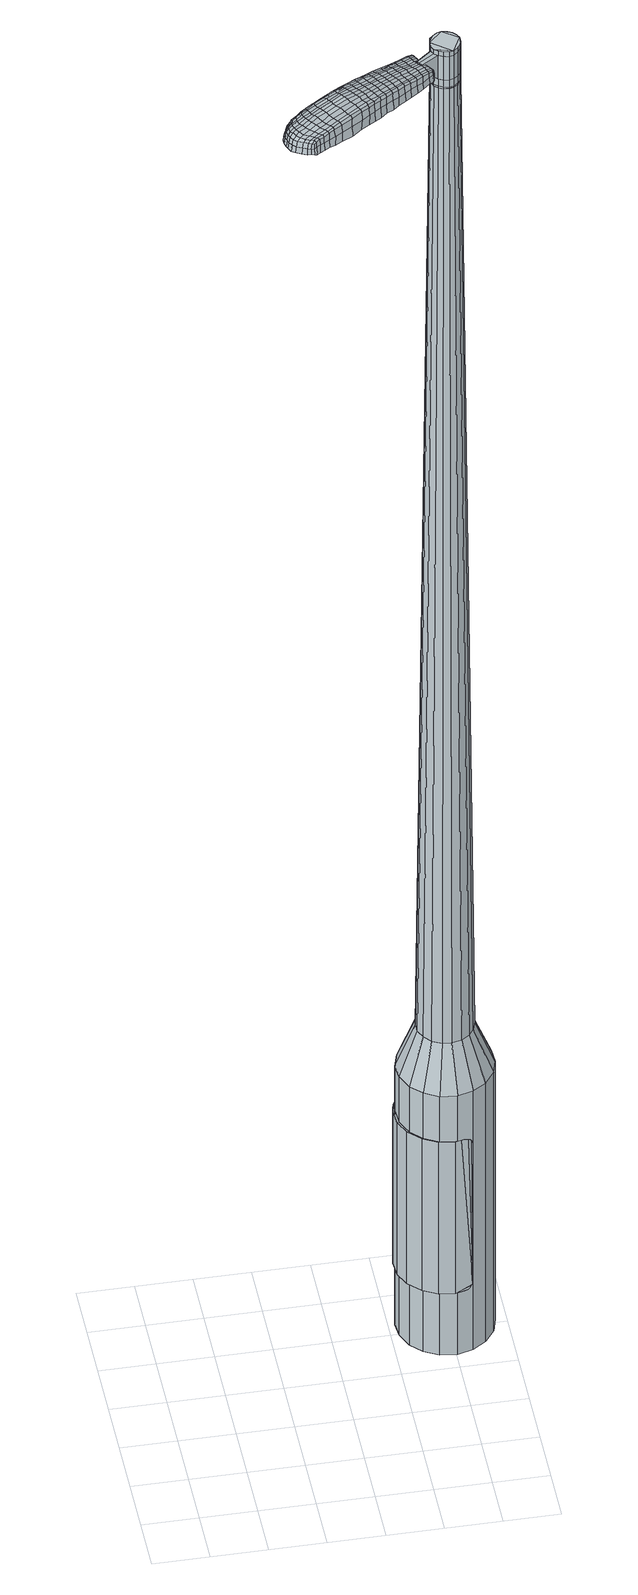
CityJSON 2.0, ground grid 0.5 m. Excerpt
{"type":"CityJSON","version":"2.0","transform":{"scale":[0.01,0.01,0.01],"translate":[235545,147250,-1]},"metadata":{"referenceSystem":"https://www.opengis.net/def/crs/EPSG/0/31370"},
"CityObjects":{
"object1":{"type":"GenericCityObject","attributes":{"cluster":377,"mean_distance_to_centroid":0.284,"new_centroid_x":235547.48,"new_centroid_y":147252.11,"mean_distance_to_camera":13.3,"H1":9.04,"H2":8.66,"Z_final":114.13,"cluster2":-1,"proj_x":235542.69,"proj_y":147244.88,"id_line":52572,"bearing_l":123.54,"distance":8.67,"orientation":"left","G_obj":213.54},"geometry":[{"type":"MultiSurface","lod":"2","boundaries":[[[0,1,2,3]],[[1,4,5,2]],[[4,6,7,5]],[[6,8,9,7]],[[8,10,11,9]],[[10,12,13,11]],[[12,14,15,13]],[[14,16,17,15]],[[16,18,19,17]],[[18,20,21,19]],[[20,22,23,21]],[[22,24,25,23]],[[24,26,27,25]],[[26,28,29,27]],[[28,30,31,29]],[[30,32,33,31]],[[32,34,35,33]],[[34,0,3,35]],[[36,37,38,39]],[[38,40,41,42]],[[41,43,42]],[[42,44,45,46]],[[45,47,46]],[[46,48,49,50]],[[49,51,50]],[[42,46,50,38]],[[50,52,39,38]],[[53,36,39]],[[2,5,7,35]],[[7,9,11,15]],[[11,13,15]],[[15,17,19,23]],[[19,21,23]],[[23,25,27,31]],[[27,29,31]],[[15,23,31,7]],[[31,33,35,7]],[[3,2,35]],[[1,0,54,55]],[[0,34,56,54]],[[34,32,57,56]],[[32,30,58,57]],[[30,28,59,58]],[[28,26,60,59]],[[26,24,61,60]],[[24,22,62,61]],[[22,20,63,62]],[[20,18,64,63]],[[18,16,65,64]],[[16,14,66,65]],[[14,12,67,66]],[[12,10,68,67]],[[10,8,69,68]],[[8,6,70,69]],[[6,4,71,70]],[[4,1,55,71]],[[55,54,72,73]],[[54,56,74,72]],[[56,57,75,74]],[[57,58,76,75]],[[58,59,77,76]],[[59,60,78,77]],[[60,61,79,78]],[[61,62,80,79]],[[62,63,81,80]],[[63,64,82,81]],[[64,65,83,82]],[[65,66,84,83]],[[66,67,85,84]],[[67,68,86,85]],[[68,69,87,86]],[[69,70,88,87]],[[70,71,89,88]],[[71,55,73,89]],[[72,90,91,92]],[[74,93,90,72]],[[75,94,93,74]],[[95,96,94,75]],[[97,98,96,95]],[[78,99,98,97]],[[100,101,99,78]],[[80,102,101,100]],[[103,104,102,80]],[[82,105,104,103]],[[83,106,105,82]],[[84,107,106,83]],[[108,109,107,84]],[[110,111,109,108]],[[87,112,111,110]],[[113,114,112,87]],[[89,115,114,113]],[[92,91,115,89]],[[116,117,118,119]],[[120,116,119,121]],[[122,120,121,123]],[[124,122,123,125]],[[126,124,125,127]],[[128,126,127,129]],[[130,128,129,131]],[[132,130,131,133]],[[134,132,133,135]],[[136,134,135,137]],[[138,136,137,139]],[[140,138,139,141]],[[142,140,141,143]],[[144,142,143,145]],[[146,144,145,147]],[[148,146,147,149]],[[73,72,92]],[[76,95,75]],[[76,77,97,95]],[[77,78,97]],[[79,100,78]],[[79,80,100]],[[81,103,80]],[[81,82,103]],[[85,108,84]],[[85,86,110,108]],[[86,87,110]],[[88,113,87]],[[88,89,113]],[[73,92,89]],[[150,91,90]],[[150,115,91]],[[151,114,115]],[[151,112,114]],[[152,111,112]],[[152,153,109,111]],[[153,107,109]],[[154,104,105]],[[154,102,104]],[[155,101,102]],[[155,99,101]],[[156,98,99]],[[156,157,96,98]],[[157,94,96]],[[39,52,148,158]],[[150,90,159,149]],[[53,39,158,117]],[[90,93,118,159]],[[36,53,117,116]],[[93,94,119,118]],[[37,36,116,120]],[[94,157,121,119]],[[38,37,120,122]],[[157,156,123,121]],[[40,38,122,124]],[[156,99,125,123]],[[41,40,124,126]],[[99,155,127,125]],[[43,41,126,128]],[[155,102,129,127]],[[42,43,128,130]],[[102,154,131,129]],[[44,42,130,132]],[[154,105,133,131]],[[45,44,132,134]],[[105,106,135,133]],[[47,45,134,136]],[[106,107,137,135]],[[46,47,136,138]],[[107,153,139,137]],[[48,46,138,140]],[[153,152,141,139]],[[49,48,140,142]],[[152,112,143,141]],[[51,49,142,144]],[[112,151,145,143]],[[50,51,144,146]],[[151,115,147,145]],[[52,50,146,148]],[[115,150,149,147]],[[148,149,160,161]],[[149,159,162,160]],[[159,118,163,162]],[[118,117,164,163]],[[117,158,165,164]],[[158,148,161,165]],[[166,167,168,169]],[[170,166,169,171]],[[166,170,172,173]],[[167,166,173,174]],[[175,176,177,178]],[[179,175,178,180]],[[175,179,181,182]],[[176,175,182,183]],[[184,185,186,187]],[[188,184,187,189]],[[184,188,190,191]],[[185,184,191,192]],[[193,194,195,196]],[[197,193,196,198]],[[193,197,199,200]],[[194,193,200,201]],[[202,203,204,205]],[[206,202,205,207]],[[202,206,208,209]],[[203,202,209,210]],[[211,212,213,214]],[[215,211,214,216]],[[211,215,217,218]],[[212,211,218,219]],[[220,221,222,223]],[[212,220,223,213]],[[220,212,219,224]],[[221,220,224,225]],[[226,227,228,229]],[[221,226,229,222]],[[226,221,225,230]],[[227,226,230,231]],[[232,170,171,233]],[[227,232,233,228]],[[232,227,231,234]],[[170,232,234,172]],[[235,236,237,238]],[[239,235,238,240]],[[235,239,241,242]],[[236,235,242,243]],[[244,245,246,247]],[[236,244,247,237]],[[244,236,243,248]],[[245,244,248,249]],[[250,251,252,253]],[[245,250,253,246]],[[250,245,249,254]],[[251,250,254,255]],[[256,257,258,259]],[[251,256,259,252]],[[256,251,255,260]],[[257,256,260,261]],[[262,167,174,263]],[[257,262,263,258]],[[262,257,261,264]],[[167,262,264,168]],[[265,266,267,268]],[[269,265,268,270]],[[265,269,271,272]],[[266,265,272,273]],[[274,275,276,277]],[[266,274,277,267]],[[274,266,273,278]],[[275,274,278,279]],[[280,281,282,283]],[[275,280,283,276]],[[280,275,279,284]],[[281,280,284,285]],[[286,179,180,287]],[[281,286,287,282]],[[286,281,285,288]],[[179,286,288,181]],[[289,290,291,292]],[[293,289,292,294]],[[289,293,295,296]],[[290,289,296,297]],[[298,299,300,301]],[[290,298,301,291]],[[298,290,297,302]],[[299,298,302,303]],[[304,305,306,307]],[[299,304,307,300]],[[304,299,303,308]],[[305,304,308,309]],[[310,311,312,313]],[[305,310,313,306]],[[310,305,309,314]],[[311,310,314,315]],[[316,176,183,317]],[[311,316,317,312]],[[316,311,315,318]],[[176,316,318,177]],[[319,205,204,320]],[[321,319,320,322]],[[319,321,323,324]],[[205,319,324,207]],[[325,321,322,326]],[[327,325,326,328]],[[325,327,329,330]],[[321,325,330,323]],[[331,327,328,332]],[[333,331,332,334]],[[331,333,335,336]],[[327,331,336,329]],[[337,333,334,338]],[[339,337,338,340]],[[337,339,341,342]],[[333,337,342,335]],[[343,339,340,344]],[[194,343,344,195]],[[343,194,201,345]],[[339,343,345,341]],[[346,347,192,191]],[[348,346,191,190]],[[346,348,349,350]],[[347,346,350,351]],[[352,353,351,350]],[[354,352,350,349]],[[352,354,355,356]],[[353,352,356,357]],[[358,359,357,356]],[[360,358,356,355]],[[358,360,361,362]],[[359,358,362,363]],[[364,365,363,362]],[[366,364,362,361]],[[364,366,199,197]],[[365,364,197,198]],[[367,368,369,370]],[[269,367,370,271]],[[367,269,270,371]],[[368,367,371,372]],[[373,188,189,374]],[[368,373,374,369]],[[373,368,372,375]],[[188,373,375,190]],[[376,377,378,379]],[[215,376,379,217]],[[376,215,216,380]],[[377,376,380,381]],[[382,383,384,385]],[[377,382,385,378]],[[382,377,381,386]],[[383,382,386,387]],[[388,185,192,389]],[[383,388,389,384]],[[388,383,387,390]],[[185,388,390,186]],[[391,392,393,394]],[[173,391,394,174]],[[391,173,172,395]],[[392,391,395,396]],[[397,398,399,400]],[[392,397,400,393]],[[397,392,396,401]],[[398,397,401,402]],[[403,196,195,404]],[[398,403,404,399]],[[403,398,402,405]],[[196,403,405,198]],[[406,407,408,409]],[[178,406,409,180]],[[406,178,177,410]],[[407,406,410,411]],[[412,200,199,413]],[[407,412,413,408]],[[412,407,411,414]],[[200,412,414,201]],[[415,416,417,418]],[[293,415,418,295]],[[415,293,294,419]],[[416,415,419,420]],[[421,206,207,422]],[[416,421,422,417]],[[421,416,420,423]],[[206,421,423,208]],[[424,425,426,427]],[[239,424,427,241]],[[424,239,240,428]],[[425,424,428,429]],[[430,431,432,433]],[[425,430,433,426]],[[430,425,429,434]],[[431,430,434,435]],[[436,203,210,437]],[[431,436,437,432]],[[436,431,435,438]],[[203,436,438,204]],[[439,440,429,428]],[[238,439,428,240]],[[439,238,237,441]],[[440,439,441,442]],[[443,444,435,434]],[[440,443,434,429]],[[443,440,442,445]],[[444,443,445,446]],[[447,320,204,438]],[[444,447,438,435]],[[447,444,446,448]],[[320,447,448,322]],[[449,450,451,452]],[[296,449,452,297]],[[449,296,295,418]],[[450,449,418,417]],[[453,324,323,454]],[[450,453,454,451]],[[453,450,417,422]],[[324,453,422,207]],[[455,456,442,441]],[[247,455,441,237]],[[455,247,246,457]],[[456,455,457,458]],[[459,460,446,445]],[[456,459,445,442]],[[459,456,458,461]],[[460,459,461,462]],[[463,326,322,448]],[[460,463,448,446]],[[463,460,462,464]],[[326,463,464,328]],[[465,466,467,468]],[[302,465,468,303]],[[465,302,297,452]],[[466,465,452,451]],[[469,330,329,470]],[[466,469,470,467]],[[469,466,451,454]],[[330,469,454,323]],[[471,472,458,457]],[[253,471,457,246]],[[471,253,252,473]],[[472,471,473,474]],[[475,476,462,461]],[[472,475,461,458]],[[475,472,474,477]],[[476,475,477,478]],[[479,332,328,464]],[[476,479,464,462]],[[479,476,478,480]],[[332,479,480,334]],[[481,482,483,484]],[[308,481,484,309]],[[481,308,303,468]],[[482,481,468,467]],[[485,336,335,486]],[[482,485,486,483]],[[485,482,467,470]],[[336,485,470,329]],[[487,488,474,473]],[[259,487,473,252]],[[487,259,258,489]],[[488,487,489,490]],[[491,492,478,477]],[[488,491,477,474]],[[491,488,490,493]],[[492,491,493,494]],[[495,338,334,480]],[[492,495,480,478]],[[495,492,494,496]],[[338,495,496,340]],[[497,498,499,500]],[[314,497,500,315]],[[497,314,309,484]],[[498,497,484,483]],[[501,342,341,502]],[[498,501,502,499]],[[501,498,483,486]],[[342,501,486,335]],[[503,504,490,489]],[[263,503,489,258]],[[503,263,174,394]],[[504,503,394,393]],[[505,506,494,493]],[[504,505,493,490]],[[505,504,393,400]],[[506,505,400,399]],[[507,344,340,496]],[[506,507,496,494]],[[507,506,399,404]],[[344,507,404,195]],[[508,509,411,410]],[[318,508,410,177]],[[508,318,315,500]],[[509,508,500,499]],[[510,345,201,414]],[[509,510,414,411]],[[510,509,499,502]],[[345,510,502,341]],[[511,512,372,371]],[[268,511,371,270]],[[511,268,267,513]],[[512,511,513,514]],[[515,348,190,375]],[[512,515,375,372]],[[515,512,514,516]],[[348,515,516,349]],[[517,518,519,520]],[[218,517,520,219]],[[517,218,217,379]],[[518,517,379,378]],[[521,522,523,524]],[[518,521,524,519]],[[521,518,378,385]],[[522,521,385,384]],[[525,347,351,526]],[[522,525,526,523]],[[525,522,384,389]],[[347,525,389,192]],[[527,528,514,513]],[[277,527,513,267]],[[527,277,276,529]],[[528,527,529,530]],[[531,354,349,516]],[[528,531,516,514]],[[531,528,530,532]],[[354,531,532,355]],[[533,534,535,536]],[[224,533,536,225]],[[533,224,219,520]],[[534,533,520,519]],[[537,538,539,540]],[[534,537,540,535]],[[537,534,519,524]],[[538,537,524,523]],[[541,353,357,542]],[[538,541,542,539]],[[541,538,523,526]],[[353,541,526,351]],[[543,544,530,529]],[[283,543,529,276]],[[543,283,282,545]],[[544,543,545,546]],[[547,360,355,532]],[[544,547,532,530]],[[547,544,546,548]],[[360,547,548,361]],[[549,550,551,552]],[[230,549,552,231]],[[549,230,225,536]],[[550,549,536,535]],[[553,554,555,556]],[[550,553,556,551]],[[553,550,535,540]],[[554,553,540,539]],[[557,359,363,558]],[[554,557,558,555]],[[557,554,539,542]],[[359,557,542,357]],[[559,560,546,545]],[[287,559,545,282]],[[559,287,180,409]],[[560,559,409,408]],[[561,366,361,548]],[[560,561,548,546]],[[561,560,408,413]],[[366,561,413,199]],[[562,563,396,395]],[[234,562,395,172]],[[562,234,231,552]],[[563,562,552,551]],[[564,565,402,401]],[[563,564,401,396]],[[564,563,551,556]],[[565,564,556,555]],[[566,365,198,405]],[[565,566,405,402]],[[566,565,555,558]],[[365,566,558,363]],[[567,568,569,570]],[[570,569,571,572]],[[573,571,569,574]],[[574,569,568,575]],[[576,577,578,579]],[[579,578,580,581]],[[582,580,578,583]],[[583,578,577,584]],[[585,586,587,588]],[[588,587,589,590]],[[591,589,587,592]],[[592,587,586,593]],[[594,595,596,597]],[[597,596,598,599]],[[600,598,596,601]],[[601,596,595,602]],[[603,604,605,606]],[[606,605,607,608]],[[609,607,605,610]],[[610,605,604,611]],[[612,613,614,615]],[[615,614,616,617]],[[618,616,614,619]],[[619,614,613,620]],[[621,622,623,624]],[[624,623,613,612]],[[620,613,623,625]],[[625,623,622,626]],[[627,628,629,630]],[[630,629,622,621]],[[626,622,629,631]],[[631,629,628,632]],[[572,571,633,634]],[[634,633,628,627]],[[632,628,633,635]],[[635,633,571,573]],[[636,637,638,639]],[[639,638,640,641]],[[642,640,638,643]],[[643,638,637,644]],[[645,646,647,648]],[[648,647,637,636]],[[644,637,647,649]],[[649,647,646,650]],[[651,652,653,654]],[[654,653,646,645]],[[650,646,653,655]],[[655,653,652,656]],[[657,658,659,660]],[[660,659,652,651]],[[656,652,659,661]],[[661,659,658,662]],[[575,568,663,664]],[[664,663,658,657]],[[662,658,663,665]],[[665,663,568,567]],[[666,667,668,669]],[[669,668,670,671]],[[672,670,668,673]],[[673,668,667,674]],[[675,676,677,678]],[[678,677,667,666]],[[674,667,677,679]],[[679,677,676,680]],[[681,682,683,684]],[[684,683,676,675]],[[680,676,683,685]],[[685,683,682,686]],[[581,580,687,688]],[[688,687,682,681]],[[686,682,687,689]],[[689,687,580,582]],[[690,691,692,693]],[[693,692,694,695]],[[696,694,692,697]],[[697,692,691,698]],[[699,700,701,702]],[[702,701,691,690]],[[698,691,701,703]],[[703,701,700,704]],[[705,706,707,708]],[[708,707,700,699]],[[704,700,707,709]],[[709,707,706,710]],[[711,712,713,714]],[[714,713,706,705]],[[710,706,713,715]],[[715,713,712,716]],[[584,577,717,718]],[[718,717,712,711]],[[716,712,717,719]],[[719,717,577,576]],[[603,606,720,721]],[[721,720,722,723]],[[724,722,720,725]],[[725,720,606,608]],[[723,722,726,727]],[[727,726,728,729]],[[730,728,726,731]],[[731,726,722,724]],[[729,728,732,733]],[[733,732,734,735]],[[736,734,732,737]],[[737,732,728,730]],[[735,734,738,739]],[[739,738,740,741]],[[742,740,738,743]],[[743,738,734,736]],[[741,740,744,745]],[[745,744,595,594]],[[602,595,744,746]],[[746,744,740,742]],[[593,747,748,592]],[[592,748,749,591]],[[750,749,748,751]],[[751,748,747,752]],[[752,753,754,751]],[[751,754,755,750]],[[756,755,754,757]],[[757,754,753,758]],[[758,759,760,757]],[[757,760,761,756]],[[762,761,760,763]],[[763,760,759,764]],[[764,765,766,763]],[[763,766,767,762]],[[600,767,766,598]],[[598,766,765,599]],[[768,769,770,771]],[[771,770,670,672]],[[671,670,770,772]],[[772,770,769,773]],[[590,589,774,775]],[[775,774,769,768]],[[773,769,774,776]],[[776,774,589,591]],[[777,778,779,780]],[[780,779,616,618]],[[617,616,779,781]],[[781,779,778,782]],[[783,784,785,786]],[[786,785,778,777]],[[782,778,785,787]],[[787,785,784,788]],[[593,586,789,790]],[[790,789,784,783]],[[788,784,789,791]],[[791,789,586,585]],[[792,793,794,795]],[[795,794,574,575]],[[573,574,794,796]],[[796,794,793,797]],[[798,799,800,801]],[[801,800,793,792]],[[797,793,800,802]],[[802,800,799,803]],[[594,597,804,805]],[[805,804,799,798]],[[803,799,804,806]],[[806,804,597,599]],[[807,808,809,810]],[[810,809,579,581]],[[576,579,809,811]],[[811,809,808,812]],[[600,601,813,814]],[[814,813,808,807]],[[812,808,813,815]],[[815,813,601,602]],[[816,817,694,818]],[[818,694,696]],[[695,694,819]],[[819,694,817,820]],[[608,607,821,822]],[[822,821,817,816]],[[820,817,821,823]],[[823,821,607,609]],[[824,825,640,642]],[[641,640,826]],[[826,640,825,827]],[[828,829,830,831]],[[831,830,825,824]],[[827,825,830,832]],[[832,830,829,833]],[[611,604,834,835]],[[835,834,829,828]],[[833,829,834,836]],[[836,834,604,603]],[[827,837,838,826]],[[826,838,639,641]],[[636,639,838,839]],[[839,838,837,840]],[[833,841,842,832]],[[832,842,837,827]],[[840,837,842,843]],[[843,842,841,844]],[[603,721,845,836]],[[836,845,841,833]],[[844,841,845,846]],[[846,845,721,723]],[[847,848,849,850]],[[850,849,697,698]],[[696,697,849,818]],[[818,849,848,816]],[[724,725,851,852]],[[852,851,848,847]],[[816,848,851,822]],[[822,851,725,608]],[[840,853,854,839]],[[839,854,648,636]],[[645,648,854,855]],[[855,854,853,856]],[[844,857,858,843]],[[843,858,853,840]],[[856,853,858,859]],[[859,858,857,860]],[[723,727,861,846]],[[846,861,857,844]],[[860,857,861,862]],[[862,861,727,729]],[[863,864,865,866]],[[866,865,703,704]],[[698,703,865,850]],[[850,865,864,847]],[[730,731,867,868]],[[868,867,864,863]],[[847,864,867,852]],[[852,867,731,724]],[[856,869,870,855]],[[855,870,654,645]],[[651,654,870,871]],[[871,870,869,872]],[[860,873,874,859]],[[859,874,869,856]],[[872,869,874,875]],[[875,874,873,876]],[[729,733,877,862]],[[862,877,873,860]],[[876,873,877,878]],[[878,877,733,735]],[[879,880,881,882]],[[882,881,709,710]],[[704,709,881,866]],[[866,881,880,863]],[[736,737,883,884]],[[884,883,880,879]],[[863,880,883,868]],[[868,883,737,730]],[[872,885,886,871]],[[871,886,660,651]],[[657,660,886,887]],[[887,886,885,888]],[[876,889,890,875]],[[875,890,885,872]],[[888,885,890,891]],[[891,890,889,892]],[[735,739,893,878]],[[878,893,889,876]],[[892,889,893,894]],[[894,893,739,741]],[[895,896,897,898]],[[898,897,715,716]],[[710,715,897,882]],[[882,897,896,879]],[[742,743,899,900]],[[900,899,896,895]],[[879,896,899,884]],[[884,899,743,736]],[[888,901,902,887]],[[887,902,664,657]],[[575,664,902,795]],[[795,902,901,792]],[[892,903,904,891]],[[891,904,901,888]],[[792,901,904,801]],[[801,904,903,798]],[[741,745,905,894]],[[894,905,903,892]],[[798,903,905,805]],[[805,905,745,594]],[[812,906,907,811]],[[811,907,719,576]],[[716,719,907,898]],[[898,907,906,895]],[[602,746,908,815]],[[815,908,906,812]],[[895,906,908,900]],[[900,908,746,742]],[[773,909,910,772]],[[772,910,669,671]],[[666,669,910,911]],[[911,910,909,912]],[[591,749,913,776]],[[776,913,909,773]],[[912,909,913,914]],[[914,913,749,750]],[[915,916,917,918]],[[918,917,619,620]],[[618,619,917,780]],[[780,917,916,777]],[[919,920,921,922]],[[922,921,916,915]],[[777,916,921,786]],[[786,921,920,783]],[[752,747,923,924]],[[924,923,920,919]],[[783,920,923,790]],[[790,923,747,593]],[[912,925,926,911]],[[911,926,678,666]],[[675,678,926,927]],[[927,926,925,928]],[[750,755,929,914]],[[914,929,925,912]],[[928,925,929,930]],[[930,929,755,756]],[[931,932,933,934]],[[934,933,625,626]],[[620,625,933,918]],[[918,933,932,915]],[[935,936,937,938]],[[938,937,932,931]],[[915,932,937,922]],[[922,937,936,919]],[[758,753,939,940]],[[940,939,936,935]],[[919,936,939,924]],[[924,939,753,752]],[[928,941,942,927]],[[927,942,684,675]],[[681,684,942,943]],[[943,942,941,944]],[[756,761,945,930]],[[930,945,941,928]],[[944,941,945,946]],[[946,945,761,762]],[[947,948,949,950]],[[950,949,631,632]],[[626,631,949,934]],[[934,949,948,931]],[[951,952,953,954]],[[954,953,948,947]],[[931,948,953,938]],[[938,953,952,935]],[[764,759,955,956]],[[956,955,952,951]],[[935,952,955,940]],[[940,955,759,758]],[[944,957,958,943]],[[943,958,688,681]],[[581,688,958,810]],[[810,958,957,807]],[[762,767,959,946]],[[946,959,957,944]],[[807,957,959,814]],[[814,959,767,600]],[[797,960,961,796]],[[796,961,635,573]],[[632,635,961,950]],[[950,961,960,947]],[[803,962,963,802]],[[802,963,960,797]],[[947,960,963,954]],[[954,963,962,951]],[[599,765,964,806]],[[806,964,962,803]],[[951,962,964,956]],[[956,964,765,764]],[[567,570,169,168]],[[570,572,171,169]],[[582,583,182,181]],[[583,584,183,182]],[[585,588,187,186]],[[588,590,189,187]],[[609,610,209,208]],[[610,611,210,209]],[[612,615,214,213]],[[615,617,216,214]],[[621,624,223,222]],[[624,612,213,223]],[[627,630,229,228]],[[630,621,222,229]],[[572,634,233,171]],[[634,627,228,233]],[[642,643,242,241]],[[643,644,243,242]],[[644,649,248,243]],[[649,650,249,248]],[[650,655,254,249]],[[655,656,255,254]],[[656,661,260,255]],[[661,662,261,260]],[[662,665,264,261]],[[665,567,168,264]],[[672,673,272,271]],[[673,674,273,272]],[[674,679,278,273]],[[679,680,279,278]],[[680,685,284,279]],[[685,686,285,284]],[[686,689,288,285]],[[689,582,181,288]],[[690,693,292,291]],[[693,695,294,292]],[[699,702,301,300]],[[702,690,291,301]],[[705,708,307,306]],[[708,699,300,307]],[[711,714,313,312]],[[714,705,306,313]],[[584,718,317,183]],[[718,711,312,317]],[[768,771,370,369]],[[771,672,271,370]],[[590,775,374,189]],[[775,768,369,374]],[[617,781,380,216]],[[781,782,381,380]],[[782,787,386,381]],[[787,788,387,386]],[[788,791,390,387]],[[791,585,186,390]],[[695,819,419,294]],[[819,820,420,419]],[[820,823,423,420]],[[823,609,208,423]],[[824,642,427,426]],[[642,241,427]],[[828,831,433,432]],[[831,824,426,433]],[[611,835,437,210]],[[835,828,432,437]],[[965,966,967,968]],[[969,970,968,967]],[[971,972,973,974]],[[975,976,977,978]],[[966,979,980,967]],[[981,969,967,980]],[[982,971,974,983]],[[984,985,976,975]],[[979,986,987,980]],[[987,988,981,980]],[[989,982,983,990]],[[991,985,984,992]],[[986,993,994,987]],[[994,995,988,987]],[[996,989,990,997]],[[998,991,992,999]],[[1000,1001,1002,1003]],[[1004,1005,1001,1000]],[[1004,1006,1007,1005]],[[1006,1008,1009,1007]],[[1010,1011,1012,1013]],[[1014,1015,1011,1010]],[[1016,1017,1015,1014]],[[1018,1019,1017,1016]],[[1013,1002,1001,1010]],[[1010,1001,1005,1014]],[[1005,1007,1016,1014]],[[1007,1009,1018,1016]],[[974,973,970,969]],[[983,974,969,981]],[[988,990,983,981]],[[995,997,990,988]],[[975,978,972,971]],[[984,975,971,982]],[[992,984,982,989]],[[999,992,989,996]],[[976,1000,1003,977]],[[985,1004,1000,976]],[[1006,1004,985,991]],[[1008,1006,991,998]],[[1020,1021,1022,1023]],[[1022,1024,1025,1026]],[[1022,1026,1027,1028]],[[1022,1028,1023]],[[1029,1020,1023,1030]],[[1031,1030,1023,1032]],[[1033,1032,1023]],[[1034,1022,1021,1035]],[[1036,1034,1035,1037]],[[1038,1036,1037,1039]],[[1040,1038,1039,1041]],[[1042,1040,1041,1043]],[[1043,1044,1045,1046]],[[1043,1046,1047,1048]],[[1043,1048,1049,1050]],[[1049,1051,1052,1053]],[[1049,1053,1054,1055]],[[1049,1055,1050]],[[1043,1050,1042]],[[1056,1057,1021,1020]],[[1058,1059,1024,1022]],[[1060,1061,1033,1023]],[[1057,1062,1035,1021]],[[1063,1058,1022,1034]],[[1062,1064,1037,1035]],[[1065,1063,1034,1036]],[[1064,1066,1039,1037]],[[1067,1065,1036,1038]],[[1066,1068,1041,1039]],[[1069,1067,1038,1040]],[[1068,1070,1043,1041]],[[1071,1069,1040,1042]],[[1070,1072,1044,1043]],[[1073,1074,1051,1049]],[[1075,1071,1042,1050]],[[1045,1044,1072,1076]],[[1046,1045,1076,1077]],[[1047,1046,1077,1078]],[[1048,1047,1078,1079]],[[1049,1048,1079,1073]],[[1080,1056,1020,1029]],[[1081,1080,1029,1030]],[[1082,1081,1030,1031]],[[1083,1082,1031,1032]],[[1061,1083,1032,1033]],[[1025,1024,1059,1084]],[[1052,1051,1074,1085]],[[1026,1025,1084,1086]],[[1027,1026,1086,1087]],[[1028,1027,1087,1088]],[[1023,1028,1088,1060]],[[1053,1052,1085,1089]],[[1054,1053,1089,1090]],[[1055,1054,1090,1091]],[[1050,1055,1091,1075]]]}]}
},
"vertices":[
[213,185,384],[207,199,384],[207,199,96],[213,185,96],[206,213,384],[206,213,96],[210,227,384],[210,227,96],[219,239,384],[219,239,96],[231,247,384],[231,247,96],[245,251,384],[245,251,96],[260,249,384],[260,249,96],[273,243,384],[273,243,96],[283,232,384],[283,232,96],[289,218,384],[289,218,96],[290,204,384],[290,204,96],[286,190,384],[286,190,96],[277,178,384],[277,178,96],[265,170,384],[265,170,96],[251,166,384],[251,166,96],[236,168,384],[236,168,96],[223,175,384],[223,175,96],[244,196,1524],[249,195,1524],[253,196,1524],[237,201,1524],[257,199,1524],[260,203,1524],[261,212,1524],[261,207,1524],[259,216,1524],[256,219,1524],[247,222,1524],[252,221,1524],[243,221,1524],[239,218,1524],[235,210,1524],[236,215,1524],[235,205,1524],[240,198,1524],[227,195,429],[223,203,429],[233,188,429],[241,184,429],[249,183,429],[258,185,429],[265,190,429],[270,197,429],[273,206,429],[272,214,429],[269,222,429],[263,229,429],[255,233,429],[246,234,429],[238,232,429],[231,227,429],[225,220,429],[223,211,429],[237,201,1483],[235,205,1483],[240,198,1483],[244,196,1483],[249,195,1483],[253,196,1483],[257,199,1483],[260,203,1483],[261,207,1483],[261,212,1483],[259,216,1483],[256,219,1483],[252,221,1483],[247,222,1483],[243,221,1483],[239,218,1483],[236,215,1483],[235,210,1483],[237,201,1485],[235,206,1485],[235,206,1483],[240,198,1485],[244,196,1485],[249,196,1483],[249,196,1485],[253,197,1483],[253,197,1485],[257,199,1485],[259,203,1483],[259,203,1485],[261,207,1485],[260,212,1483],[260,212,1485],[259,216,1485],[256,219,1485],[252,221,1485],[247,221,1483],[247,221,1485],[243,220,1483],[243,220,1485],[239,218,1485],[236,214,1483],[236,214,1485],[235,210,1485],[244,196,1519],[240,198,1519],[240,198,1493],[244,196,1493],[249,195,1519],[249,195,1493],[253,196,1519],[253,196,1493],[257,199,1519],[257,199,1493],[260,203,1519],[260,203,1493],[261,207,1519],[261,207,1493],[261,212,1519],[261,212,1493],[259,216,1519],[259,216,1493],[256,219,1519],[256,219,1493],[252,221,1519],[252,221,1493],[247,222,1519],[247,222,1493],[243,221,1519],[243,221,1493],[239,218,1519],[239,218,1493],[236,215,1519],[236,215,1493],[235,210,1519],[235,210,1493],[235,205,1519],[235,205,1493],[235,205,1485],[236,215,1485],[243,221,1485],[247,222,1485],[261,212,1485],[260,203,1485],[253,196,1485],[249,195,1485],[237,201,1519],[237,201,1493],[219,193,1513],[219,193,1518],[221,191,1513],[223,188,1513],[223,188,1518],[221,191,1518],[149,166,1519],[155,170,1518],[153,170,1509],[147,167,1510],[141,162,1519],[139,162,1510],[143,161,1526],[150,165,1525],[156,169,1525],[170,134,1519],[175,138,1518],[175,140,1525],[170,136,1525],[163,129,1519],[163,131,1526],[162,127,1510],[169,132,1510],[175,136,1509],[99,108,1519],[97,111,1519],[96,111,1513],[98,107,1513],[102,105,1519],[101,105,1513],[103,106,1524],[100,109,1524],[98,112,1524],[161,149,1530],[167,153,1529],[165,156,1529],[159,152,1530],[153,144,1531],[151,147,1531],[155,141,1530],[163,146,1530],[169,150,1529],[228,194,1512],[226,196,1512],[225,195,1517],[227,193,1517],[229,191,1512],[228,191,1517],[229,191,1506],[227,193,1506],[225,196,1506],[100,132,1519],[102,134,1519],[101,135,1512],[99,133,1512],[98,131,1518],[97,131,1512],[99,130,1522],[101,131,1523],[103,134,1524],[106,138,1519],[111,141,1519],[109,142,1512],[105,138,1512],[107,137,1524],[112,140,1525],[115,145,1519],[122,149,1519],[120,150,1511],[114,145,1511],[117,144,1526],[123,148,1526],[131,155,1519],[130,156,1510],[133,155,1526],[212,203,1513],[206,200,1513],[207,199,1518],[214,203,1517],[217,206,1512],[217,205,1516],[216,206,1506],[211,204,1507],[204,200,1507],[199,196,1514],[193,192,1515],[194,191,1520],[201,195,1519],[198,196,1507],[191,193,1507],[186,188,1515],[180,185,1516],[181,184,1522],[188,188,1521],[185,189,1508],[178,185,1508],[173,181,1517],[167,177,1517],[169,176,1524],[175,180,1523],[172,181,1508],[165,178,1509],[161,173,1518],[163,173,1524],[159,174,1509],[119,102,1519],[122,104,1519],[122,105,1524],[119,103,1523],[117,101,1518],[117,102,1522],[117,100,1512],[119,100,1512],[122,102,1512],[126,106,1519],[131,109,1519],[131,110,1525],[126,107,1524],[126,104,1512],[131,107,1512],[137,112,1519],[143,116,1519],[143,117,1526],[136,113,1526],[136,110,1511],[143,114,1511],[153,122,1519],[153,124,1526],[153,120,1510],[229,178,1513],[223,173,1513],[223,172,1507],[229,177,1507],[233,182,1512],[233,180,1506],[232,182,1516],[229,179,1517],[223,175,1518],[217,169,1514],[211,164,1515],[211,163,1507],[217,167,1507],[217,170,1519],[211,166,1520],[205,160,1515],[199,155,1516],[199,154,1508],[205,158,1508],[205,162,1521],[199,157,1522],[193,151,1517],[187,147,1517],[187,145,1509],[193,149,1508],[193,153,1523],[187,148,1524],[181,142,1518],[181,140,1509],[181,144,1524],[222,190,1519],[221,192,1519],[216,186,1520],[215,188,1520],[218,184,1520],[224,188,1519],[210,182,1522],[208,184,1522],[204,178,1523],[202,180,1523],[205,175,1523],[211,179,1521],[197,174,1524],[196,176,1524],[191,169,1525],[190,172,1525],[193,167,1525],[199,171,1524],[185,165,1526],[183,168,1526],[179,161,1527],[177,164,1527],[181,158,1527],[187,163,1526],[173,157,1528],[171,160,1528],[175,154,1528],[103,110,1527],[101,114,1527],[106,108,1526],[109,110,1527],[106,113,1528],[104,116,1528],[112,116,1529],[110,120,1529],[115,114,1528],[121,117,1530],[118,121,1530],[116,124,1530],[124,125,1531],[122,128,1531],[127,121,1530],[134,126,1531],[132,130,1531],[130,133,1531],[142,137,1531],[140,140,1531],[145,134,1531],[114,101,1518],[111,101,1519],[111,100,1513],[114,100,1513],[115,102,1523],[112,103,1523],[107,103,1519],[106,102,1513],[108,104,1524],[97,128,1518],[96,126,1518],[98,126,1523],[99,129,1523],[96,129,1513],[95,126,1513],[95,122,1519],[95,118,1519],[96,119,1524],[97,123,1523],[94,122,1513],[94,118,1513],[96,115,1519],[97,115,1524],[95,114,1513],[151,164,1528],[152,163,1528],[158,166,1528],[157,168,1527],[144,160,1528],[145,158,1529],[154,160,1529],[155,157,1530],[161,161,1529],[160,164,1528],[146,155,1529],[148,153,1530],[157,155,1530],[163,158,1529],[149,150,1531],[169,137,1528],[168,139,1529],[160,134,1529],[162,132,1528],[175,141,1527],[173,143,1528],[165,142,1529],[158,137,1530],[171,146,1528],[234,184,1512],[233,185,1512],[232,185,1517],[233,183,1517],[234,182,1506],[233,184,1506],[231,188,1512],[230,188,1517],[231,187,1506],[220,206,1512],[221,205,1512],[219,205,1506],[218,206,1506],[219,205,1517],[220,204,1517],[222,203,1512],[223,200,1512],[222,200,1506],[221,203,1506],[221,202,1517],[222,200,1517],[225,198,1512],[224,198,1506],[224,197,1517],[214,202,1519],[215,201,1519],[208,198,1520],[209,197,1520],[217,199,1519],[218,197,1519],[210,195,1520],[212,193,1520],[219,194,1519],[213,190,1520],[228,180,1519],[227,182,1519],[221,178,1520],[222,176,1520],[226,185,1519],[220,181,1520],[202,194,1521],[203,193,1521],[195,190,1522],[196,189,1522],[204,191,1521],[205,189,1521],[198,187,1522],[199,185,1523],[207,186,1522],[201,182,1523],[216,172,1521],[215,173,1521],[209,169,1522],[210,167,1522],[213,176,1521],[207,172,1522],[189,187,1523],[190,185,1523],[182,183,1524],[183,181,1524],[191,183,1523],[193,181,1524],[185,179,1525],[186,177,1525],[194,178,1524],[188,174,1525],[204,163,1523],[203,165,1523],[197,160,1524],[198,159,1524],[201,168,1524],[195,163,1525],[176,179,1525],[177,178,1525],[170,175,1526],[171,174,1526],[179,175,1526],[180,173,1526],[172,172,1527],[174,169,1527],[182,170,1526],[176,166,1527],[192,154,1525],[191,156,1525],[185,152,1526],[187,150,1526],[189,159,1526],[183,155,1527],[164,172,1527],[165,170,1527],[166,168,1527],[168,165,1528],[169,162,1528],[181,146,1527],[179,147,1527],[177,151,1528],[117,104,1525],[114,104,1525],[120,105,1526],[118,106,1526],[110,105,1526],[114,108,1527],[101,130,1525],[100,127,1525],[103,130,1526],[103,132,1525],[99,124,1525],[99,121,1526],[102,123,1527],[102,127,1526],[99,117,1526],[103,120,1527],[125,108,1526],[122,109,1527],[130,111,1527],[128,112,1528],[119,111,1528],[124,114,1529],[107,135,1526],[107,133,1527],[112,137,1528],[112,139,1527],[107,130,1527],[107,127,1528],[113,130,1529],[112,134,1528],[108,123,1528],[114,127,1530],[135,114,1528],[133,115,1529],[142,119,1528],[140,120,1529],[130,118,1529],[137,123,1530],[117,142,1528],[117,140,1528],[124,145,1529],[124,147,1528],[118,138,1529],[119,134,1530],[126,139,1530],[125,142,1530],[120,131,1530],[128,136,1531],[152,125,1529],[150,127,1529],[148,130,1530],[134,153,1528],[134,151,1529],[136,149,1530],[137,146,1530],[139,143,1531],[154,169,1509],[156,168,1518],[150,164,1518],[148,165,1509],[142,160,1519],[140,160,1510],[144,159,1525],[151,164,1525],[157,167,1525],[174,141,1525],[174,140,1518],[168,135,1518],[168,137,1525],[161,131,1519],[161,132,1525],[161,129,1510],[168,133,1509],[174,138,1509],[98,112,1513],[99,112,1519],[101,109,1519],[100,109,1513],[103,107,1519],[103,106,1513],[104,108,1524],[102,110,1524],[100,113,1524],[165,155,1528],[166,153,1528],[160,149,1529],[158,151,1529],[153,144,1529],[151,147,1529],[155,141,1529],[162,146,1529],[168,150,1528],[224,194,1516],[224,195,1512],[226,193,1512],[225,192,1516],[227,190,1512],[227,190,1516],[227,189,1506],[225,192,1506],[224,194,1506],[102,134,1512],[104,133,1519],[101,131,1518],[100,132,1512],[100,129,1518],[99,130,1512],[101,129,1522],[102,130,1523],[105,132,1523],[110,140,1512],[112,139,1519],[107,136,1519],[106,137,1512],[109,135,1524],[113,139,1525],[121,148,1511],[123,147,1519],[117,143,1519],[115,143,1511],[118,142,1525],[124,147,1526],[133,154,1519],[131,154,1510],[134,153,1526],[208,197,1518],[207,198,1513],[213,202,1513],[214,201,1517],[218,204,1512],[217,203,1515],[217,204,1506],[212,202,1506],[205,198,1507],[195,190,1520],[194,190,1514],[200,194,1514],[201,193,1519],[199,195,1507],[192,191,1507],[182,182,1522],[181,183,1516],[187,187,1515],[189,186,1521],[186,187,1508],[179,183,1508],[170,175,1523],[168,175,1517],[174,179,1516],[176,178,1522],[173,180,1508],[166,176,1508],[162,172,1517],[163,171,1524],[160,172,1509],[121,107,1523],[121,105,1519],[118,104,1518],[118,105,1523],[116,103,1518],[116,104,1522],[116,102,1512],[118,102,1512],[121,104,1512],[130,112,1525],[130,110,1519],[126,108,1519],[125,109,1524],[125,106,1512],[130,109,1512],[142,119,1526],[142,118,1519],[136,113,1519],[135,115,1525],[135,111,1511],[142,116,1511],[152,124,1519],[152,126,1526],[151,122,1510],[222,174,1507],[222,175,1513],[228,180,1513],[227,178,1506],[232,183,1512],[231,181,1506],[231,183,1515],[228,181,1517],[222,176,1518],[209,164,1507],[210,166,1514],[216,170,1514],[216,169,1507],[216,172,1519],[210,167,1520],[198,155,1508],[198,157,1516],[204,161,1515],[204,160,1508],[204,163,1521],[198,159,1522],[186,146,1508],[186,148,1517],[192,153,1516],[192,151,1508],[192,154,1522],[186,150,1523],[180,144,1517],[180,142,1509],[180,146,1524],[221,190,1518],[220,192,1518],[215,186,1519],[214,188,1519],[217,183,1519],[223,187,1518],[209,182,1520],[208,184,1520],[203,177,1521],[202,180,1521],[205,175,1521],[211,179,1520],[197,173,1523],[195,176,1523],[191,169,1524],[189,172,1524],[192,167,1524],[199,171,1523],[185,165,1525],[183,168,1525],[178,161,1526],[177,163,1526],[180,158,1526],[186,162,1525],[172,157,1527],[171,159,1527],[174,154,1527],[102,114,1526],[104,111,1526],[106,109,1525],[110,111,1526],[107,114,1526],[105,116,1526],[110,120,1528],[112,117,1528],[115,114,1527],[121,118,1528],[118,121,1529],[116,124,1529],[122,128,1530],[124,125,1530],[127,122,1529],[134,127,1530],[132,130,1530],[130,133,1530],[140,140,1530],[142,137,1530],[144,134,1530],[112,102,1513],[112,103,1518],[115,103,1518],[115,102,1512],[115,104,1523],[113,105,1523],[108,105,1519],[107,104,1513],[109,106,1523],[100,126,1523],[98,126,1518],[99,128,1518],[100,128,1523],[98,128,1512],[97,126,1512],[98,119,1523],[97,119,1519],[97,122,1519],[99,123,1523],[96,122,1513],[96,118,1513],[98,115,1519],[99,116,1524],[97,115,1513],[158,166,1527],[152,162,1527],[152,163,1527],[158,167,1526],[145,158,1527],[145,157,1528],[161,161,1528],[155,157,1528],[154,160,1528],[160,163,1527],[146,155,1528],[148,152,1529],[157,154,1529],[163,158,1528],[149,149,1529],[160,134,1528],[167,139,1527],[168,138,1527],[161,133,1527],[174,142,1526],[173,143,1527],[165,142,1528],[157,137,1528],[171,147,1527],[230,184,1516],[231,184,1512],[231,183,1516],[232,182,1506],[231,183,1506],[229,187,1512],[229,187,1516],[229,186,1506],[218,204,1506],[219,203,1512],[218,203,1516],[218,202,1516],[220,199,1506],[221,199,1512],[220,201,1512],[219,201,1506],[219,201,1516],[221,198,1516],[223,197,1512],[222,197,1506],[222,196,1516],[215,200,1518],[214,201,1518],[208,197,1519],[209,196,1519],[217,196,1518],[216,198,1518],[210,194,1519],[211,192,1519],[219,194,1518],[213,190,1519],[221,178,1519],[227,182,1518],[227,181,1518],[221,177,1519],[225,184,1518],[219,180,1519],[202,192,1520],[202,193,1520],[195,189,1521],[196,188,1521],[205,188,1520],[203,190,1520],[197,186,1521],[199,184,1521],[206,186,1520],[200,182,1521],[209,169,1521],[215,173,1520],[215,172,1520],[209,168,1521],[213,176,1520],[207,172,1521],[190,185,1522],[189,185,1522],[183,182,1523],[183,181,1523],[192,180,1522],[191,183,1522],[185,179,1523],[186,176,1524],[194,178,1523],[188,174,1524],[197,160,1523],[203,165,1522],[203,164,1522],[197,159,1523],[201,168,1522],[195,163,1523],[177,177,1524],[176,178,1524],[170,174,1525],[171,173,1525],[180,172,1525],[178,175,1524],[172,171,1525],[174,168,1526],[181,170,1525],[175,166,1526],[185,152,1525],[191,156,1524],[191,155,1524],[185,151,1525],[189,159,1524],[183,155,1525],[165,169,1526],[164,170,1526],[167,165,1527],[166,167,1526],[169,162,1527],[179,148,1526],[180,146,1526],[177,151,1526],[115,106,1524],[117,105,1524],[120,107,1525],[118,107,1525],[110,107,1525],[114,109,1525],[104,129,1525],[101,127,1524],[102,129,1524],[105,131,1525],[103,123,1526],[100,121,1525],[100,124,1524],[103,126,1525],[101,117,1525],[104,120,1526],[122,110,1526],[124,109,1526],[130,112,1526],[128,113,1527],[119,112,1526],[124,115,1527],[113,136,1527],[108,133,1526],[109,134,1526],[113,138,1526],[114,130,1528],[108,126,1527],[108,130,1526],[113,133,1527],[109,123,1527],[115,127,1528],[133,116,1527],[135,115,1527],[141,120,1527],[140,121,1528],[130,119,1528],[137,124,1529],[125,144,1528],[118,140,1527],[118,141,1527],[125,146,1527],[127,139,1529],[119,134,1529],[119,137,1528],[126,142,1528],[121,131,1529],[128,136,1530],[150,128,1528],[151,126,1528],[147,130,1529],[135,151,1528],[135,152,1528],[137,145,1529],[136,148,1529],[139,142,1530],[217,205,1508],[221,199,1508],[193,182,1509],[188,188,1509],[174,171,1510],[170,178,1510],[141,149,1512],[136,157,1512],[151,167,1511],[156,159,1511],[126,139,1513],[115,132,1514],[110,139,1514],[121,147,1513],[224,193,1508],[197,175,1509],[179,163,1510],[146,142,1512],[161,151,1511],[131,132,1513],[120,124,1514],[228,188,1508],[202,169,1509],[184,156,1510],[151,134,1512],[166,144,1511],[125,117,1514],[136,124,1513],[232,182,1508],[206,162,1509],[189,149,1510],[157,126,1512],[172,136,1511],[130,109,1514],[142,116,1513],[104,124,1514],[101,120,1514],[97,126,1514],[100,131,1514],[109,117,1514],[105,114,1514],[113,110,1514],[109,108,1514],[118,103,1514],[113,102,1514],[99,115,1515],[98,111,1515],[97,112,1515],[96,119,1515],[101,111,1515],[98,110,1515],[103,108,1515],[99,109,1515],[106,104,1515],[100,108,1515],[254,166,334],[249,165,334],[249,165,165],[264,168,171],[254,166,165],[257,167,165],[260,167,166],[262,168,167],[263,168,169],[257,167,334],[260,167,333],[262,168,332],[263,168,331],[264,168,328],[235,167,165],[235,167,334],[222,174,165],[222,174,334],[211,185,165],[211,185,334],[205,198,165],[205,198,334],[204,213,165],[204,213,334],[205,217,334],[206,221,334],[207,224,333],[208,226,332],[208,227,331],[208,227,328],[205,217,165],[208,227,171],[208,227,169],[208,226,167],[207,224,166],[206,221,165],[253,169,334],[249,168,334],[249,168,165],[253,169,165],[263,171,171],[263,171,328],[236,169,334],[236,169,165],[223,176,334],[223,176,165],[214,186,334],[214,186,165],[208,199,334],[208,199,165],[207,213,334],[207,213,165],[208,216,334],[211,226,328],[211,226,171],[208,216,165],[209,220,334],[210,223,333],[210,225,332],[211,226,331],[257,169,334],[259,170,333],[261,170,332],[262,171,331],[257,169,165],[211,226,169],[259,170,166],[261,170,167],[262,171,169],[210,225,167],[210,223,166],[209,220,165]
]}
